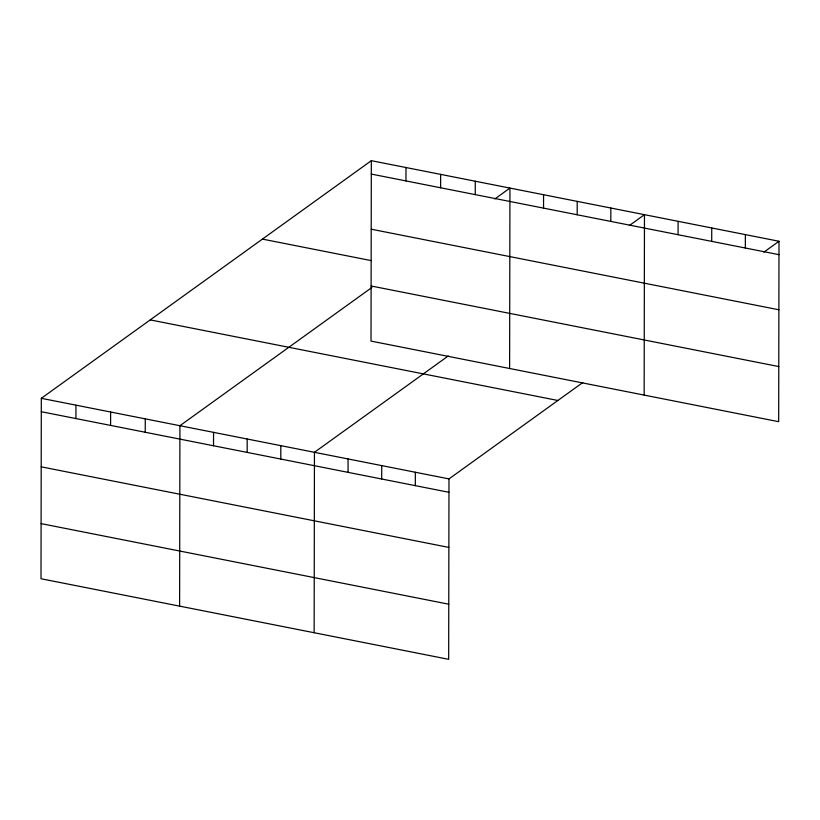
<?xml version="1.0" encoding="UTF-8"?>
<svg xmlns="http://www.w3.org/2000/svg" width="820" height="820" viewBox="0 0 820 820"><rect width="100%" height="100%" fill="white"/><g stroke="black" fill="none" stroke-linecap="round" stroke-linejoin="round"><path stroke-width="1.23" d="M371.327 160.679L371.019 341.099L778.682 421.685L779 241.264L371.327 160.679L41.318 398.315L41 578.736L448.673 659.321L448.981 478.9L582.825 382.52M75.942 418.559L75.963 405.162M110.597 425.416L110.618 412.019M145.242 432.263L145.273 418.866M179.611 606.134L179.918 425.713L371.942 287.451M213.528 445.762L213.559 432.365M247.168 452.404L247.189 439.007M280.799 459.056L280.819 445.66M314.142 632.722L314.449 452.302L448.294 355.931M348.059 472.351L348.09 458.954M381.7 479.003L381.72 465.606M405.961 180.933L405.982 167.536M415.33 485.645L415.351 472.248M440.606 187.78L440.637 174.383M475.262 194.627L475.282 181.23M509.62 368.498L509.937 188.077L494.808 198.973M543.547 208.126L543.568 194.729M577.178 214.768L577.208 201.382M610.818 221.421L610.838 208.024M644.151 395.086L644.469 214.676L629.34 225.561M678.078 234.715L678.099 221.318M711.709 241.367L711.739 227.97M745.339 248.009L745.37 234.612M763.871 252.16L779 241.264M371.306 174.076L778.979 254.661M371.214 229.2L778.877 309.776M262.431 239.102L371.327 260.627M371.111 285.985L778.785 366.56M150.224 319.902L557.887 400.478M41.318 398.315L448.981 478.9M41.287 411.712L448.96 492.297M41.195 466.826L448.868 547.411M41.092 523.621L448.765 604.197"/></g></svg>
